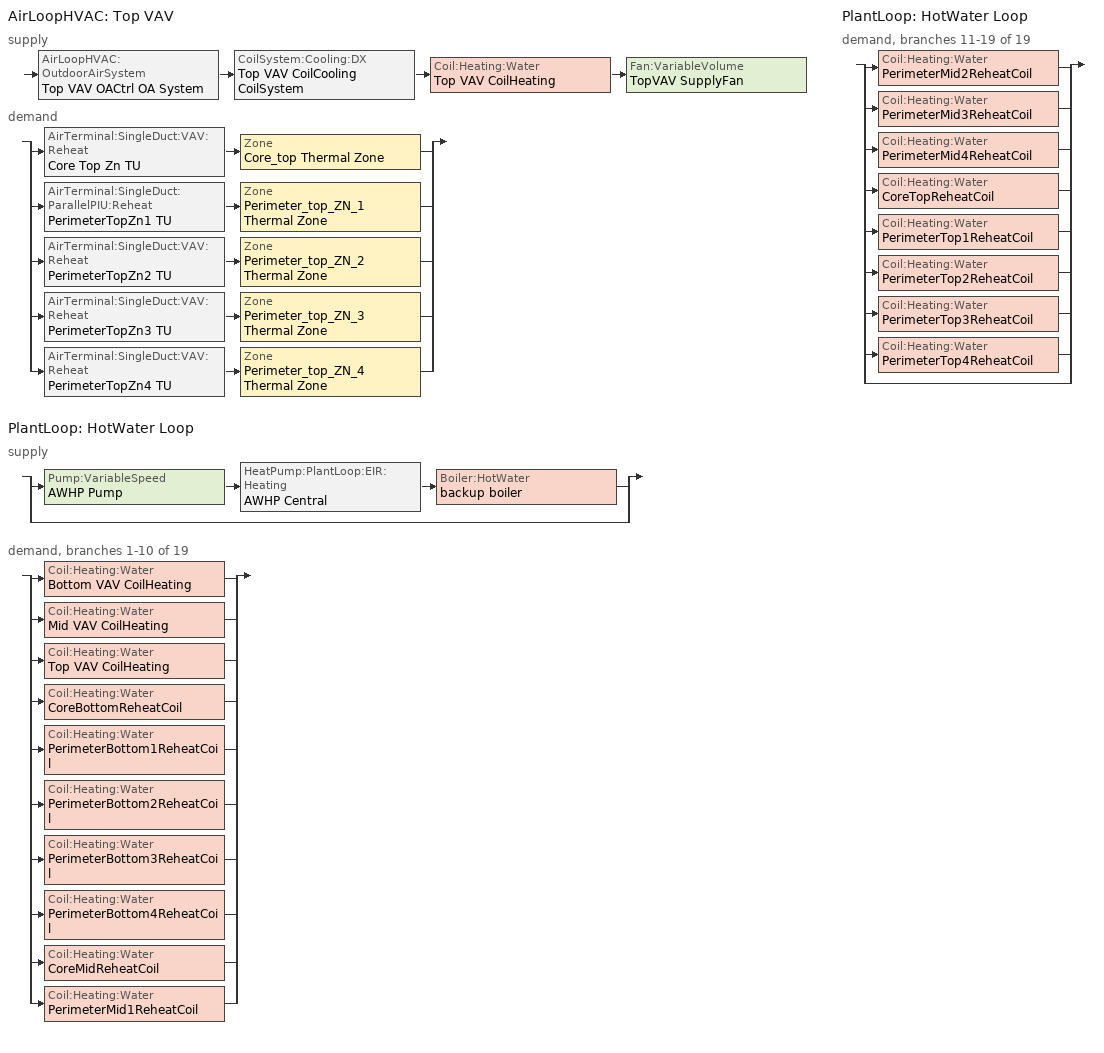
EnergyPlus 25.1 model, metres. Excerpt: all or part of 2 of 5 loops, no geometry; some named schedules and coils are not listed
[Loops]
AirLoopHVAC 'Top VAV'
 supply: AirLoopHVAC:OutdoorAirSystem 'Top VAV OACtrl OA System' > CoilSystem:Cooling:DX 'Top VAV CoilCooling CoilSystem' > Coil:Heating:Water 'Top VAV CoilHeating' > Fan:VariableVolume 'TopVAV SupplyFan'
 demand: split
  | AirTerminal:SingleDuct:VAV:Reheat 'Core Top Zn TU' > Zone 'Core_top Thermal Zone'
  | AirTerminal:SingleDuct:ParallelPIU:Reheat 'PerimeterTopZn1 TU' > Zone 'Perimeter_top_ZN_1 Thermal Zone'
  | AirTerminal:SingleDuct:VAV:Reheat 'PerimeterTopZn2 TU' > Zone 'Perimeter_top_ZN_2 Thermal Zone'
  | AirTerminal:SingleDuct:VAV:Reheat 'PerimeterTopZn3 TU' > Zone 'Perimeter_top_ZN_3 Thermal Zone'
  | AirTerminal:SingleDuct:VAV:Reheat 'PerimeterTopZn4 TU' > Zone 'Perimeter_top_ZN_4 Thermal Zone'
PlantLoop 'HotWater Loop'
 supply: split
  | Pump:VariableSpeed 'AWHP Pump' > HeatPump:PlantLoop:EIR:Heating 'AWHP Central' > Boiler:HotWater 'backup boiler'
  | bypass
 demand, branches 1-10 of 19: split
  | Coil:Heating:Water 'Bottom VAV CoilHeating'
  | Coil:Heating:Water 'Mid VAV CoilHeating'
  | Coil:Heating:Water 'Top VAV CoilHeating'
  | Coil:Heating:Water 'CoreBottomReheatCoil'
  | Coil:Heating:Water 'PerimeterBottom1ReheatCoil'
  | Coil:Heating:Water 'PerimeterBottom2ReheatCoil'
  | Coil:Heating:Water 'PerimeterBottom3ReheatCoil'
  | Coil:Heating:Water 'PerimeterBottom4ReheatCoil'
  | Coil:Heating:Water 'CoreMidReheatCoil'
  | Coil:Heating:Water 'PerimeterMid1ReheatCoil'
PlantLoop 'HotWater Loop'
 demand, branches 11-19 of 19: split
  | Coil:Heating:Water 'PerimeterMid2ReheatCoil'
  | Coil:Heating:Water 'PerimeterMid3ReheatCoil'
  | Coil:Heating:Water 'PerimeterMid4ReheatCoil'
  | Coil:Heating:Water 'CoreTopReheatCoil'
  | Coil:Heating:Water 'PerimeterTop1ReheatCoil'
  | Coil:Heating:Water 'PerimeterTop2ReheatCoil'
  | Coil:Heating:Water 'PerimeterTop3ReheatCoil'
  | Coil:Heating:Water 'PerimeterTop4ReheatCoil'
  | bypass
[ZoneControl:Thermostat] Temperature Difference Between Cutout And Setpoint {deltaC}=0
Name | Zone or ZoneList | Control Type Schedule | Control 1
Core_top Thermal Zone Thermostat | Core_top Thermal Zone | Core_top Thermal Zone Thermostat Schedule | Core_top Thermal Zone Thermostat
Perimeter_top_ZN_1 Thermal Zone Thermostat | Perimeter_top_ZN_1 Thermal Zone | Perimeter_top_ZN_1 Thermal Zone Thermostat Schedule | Perimeter_top_ZN_1 Thermal Zone Thermostat
Perimeter_top_ZN_2 Thermal Zone Thermostat | Perimeter_top_ZN_2 Thermal Zone | Perimeter_top_ZN_2 Thermal Zone Thermostat Schedule | Perimeter_top_ZN_2 Thermal Zone Thermostat
Perimeter_top_ZN_3 Thermal Zone Thermostat | Perimeter_top_ZN_3 Thermal Zone | Perimeter_top_ZN_3 Thermal Zone Thermostat Schedule | Perimeter_top_ZN_3 Thermal Zone Thermostat
Perimeter_top_ZN_4 Thermal Zone Thermostat | Perimeter_top_ZN_4 Thermal Zone | Perimeter_top_ZN_4 Thermal Zone Thermostat Schedule | Perimeter_top_ZN_4 Thermal Zone Thermostat
[ThermostatSetpoint:DualSetpoint] Heating Setpoint Temperature Schedule=OfficeHtgSetpt; Cooling Setpoint Temperature Schedule=OfficeClgSetpt
Core_top Thermal Zone Thermostat; Perimeter_top_ZN_1 Thermal Zone Thermostat; Perimeter_top_ZN_2 Thermal Zone Thermostat; Perimeter_top_ZN_3 Thermal Zone Thermostat; Perimeter_top_ZN_4 Thermal Zone Thermostat
[AirTerminal:SingleDuct:VAV:Reheat] Availability Schedule=Always On Discrete; Zone Minimum Air Flow Input Method=FixedFlowRate; Constant Minimum Air Flow Fraction=0.3; Maximum Hot Water or Steam Flow Rate {m3/s}=Autosize; Minimum Hot Water or Steam Flow Rate {m3/s}=0; Convergence Tolerance=0.001; Damper Heating Action=Reverse; Maximum Reheat Air Temperature {C}=35
Name | Maximum Air Flow Rate {m3/s} | Fixed Minimum Air Flow Rate {m3/s} | Reheat Coil | Maximum Flow Fraction During Reheat
Core Top Zn TU | 3.84423 | 0.749457 | CoreTopReheatCoil | 0.5
PerimeterTopZn2 TU | 0.687547 | 0.100022 | PerimeterTop2ReheatCoil | 0.499999
PerimeterTopZn3 TU | 0.750538 | 0.157991 | PerimeterTop3ReheatCoil | 0.500001
PerimeterTopZn4 TU | 0.772946 | 0.100015 | PerimeterTop4ReheatCoil | 0.500001
[Coil:Heating:Water] Availability Schedule=Always On Discrete; U-Factor Times Area Value {W/K}=Autosize; Maximum Water Flow Rate {m3/s}=Autosize; Performance Input Method=NominalCapacity; Rated Inlet Water Temperature {C}=54.4444; Rated Inlet Air Temperature {C}=16.6; Rated Outlet Water Temperature {C}=43.3333; Rated Outlet Air Temperature {C}=32.2; Rated Ratio for Air and Water Convection=0.5
Name | Rated Capacity {W}
CoreBottomReheatCoil | 37640
CoreMidReheatCoil | 39538.5
CoreTopReheatCoil | 40821
PerimeterBottom1ReheatCoil | 10150.4
PerimeterBottom2ReheatCoil | 6116.89
PerimeterBottom3ReheatCoil; PerimeterMid1ReheatCoil; PerimeterTop1ReheatCoil | 3355.37
PerimeterBottom4ReheatCoil | 6338.63
PerimeterMid2ReheatCoil | 7332.87
PerimeterMid3ReheatCoil | 7681.25
PerimeterMid4ReheatCoil | 7794.81
PerimeterTop2ReheatCoil | 7300.9
PerimeterTop3ReheatCoil | 7969.83
PerimeterTop4ReheatCoil | 8207.78
Top VAV CoilHeating | 20508.6
[Zone equipment]
Core_top Thermal Zone: Core Top Zn TU
Perimeter_top_ZN_1 Thermal Zone: PerimeterTopZn1 TU
Perimeter_top_ZN_2 Thermal Zone: PerimeterTopZn2 TU
Perimeter_top_ZN_3 Thermal Zone: PerimeterTopZn3 TU
Perimeter_top_ZN_4 Thermal Zone: PerimeterTopZn4 TU
[Sizing:Zone] Zone Cooling Design Supply Air Temperature Input Method=TemperatureDifference; Zone Cooling Design Supply Air Temperature {C}=14; Zone Heating Design Supply Air Temperature Input Method=TemperatureDifference; Zone Heating Design Supply Air Temperature {C}=40; Zone Heating Design Supply Air Temperature Difference {deltaC}=13.8889; Zone Cooling Design Supply Air Humidity Ratio {kgWater/kgDryAir}=0.0085; Zone Heating Design Supply Air Humidity Ratio {kgWater/kgDryAir}=0.008; Zone Heating Sizing Factor=1; Zone Cooling Sizing Factor=1; Cooling Design Air Flow Method=DesignDay; Cooling Design Air Flow Rate {m3/s}=0; Cooling Minimum Air Flow per Zone Floor Area {m3/s-m2}=0; Cooling Minimum Air Flow {m3/s}=0; Cooling Minimum Air Flow Fraction=0; Heating Design Air Flow Method=DesignDayWithLimit; Heating Design Air Flow Rate {m3/s}=0; Heating Maximum Air Flow per Zone Floor Area {m3/s-m2}=0; Heating Maximum Air Flow {m3/s}=0; Account for Dedicated Outdoor Air System=No; Zone Load Sizing Method=Sensible Load Only No Latent Load; Zone Latent Cooling Design Supply Air Humidity Ratio Input Method=HumidityRatioDifference; Zone Cooling Design Supply Air Humidity Ratio Difference {kgWater/kgDryAir}=0.005; Zone Latent Heating Design Supply Air Humidity Ratio Input Method=HumidityRatioDifference; Zone Humidification Design Supply Air Humidity Ratio Difference {kgWater/kgDryAir}=0.005; Type of Space Sum to Use=Coincident
Name | Zone Cooling Design Supply Air Temperature Difference {deltaC} | Design Specification Outdoor Air Object | Heating Maximum Air Flow Fraction
Core_top Thermal Zone | 8.33333 | Core_top Thermal Zone Design Specification Outdoor Air | 0.5
Perimeter_top_ZN_1 Thermal Zone | 11.1111 | Perimeter_top_ZN_1 Thermal Zone Design Specification Outdoor Air | 0.5
Perimeter_top_ZN_2 Thermal Zone | 11.1111 | Perimeter_top_ZN_2 Thermal Zone Design Specification Outdoor Air | 0.5
Perimeter_top_ZN_3 Thermal Zone | 11.1111 | Perimeter_top_ZN_3 Thermal Zone Design Specification Outdoor Air | 0.500001
Perimeter_top_ZN_4 Thermal Zone | 11.1111 | Perimeter_top_ZN_4 Thermal Zone Design Specification Outdoor Air | 0.500001
[DesignSpecification:OutdoorAir] Outdoor Air Method=Maximum; Outdoor Air Flow per Person {m3/s-person}=0; Outdoor Air Flow per Zone Floor Area {m3/s-m2}=0.000762; Outdoor Air Flow per Zone {m3/s}=0; Outdoor Air Flow Air Changes per Hour {1/hr}=0
Core_top Thermal Zone Design Specification Outdoor Air; Perimeter_top_ZN_1 Thermal Zone Design Specification Outdoor Air; Perimeter_top_ZN_2 Thermal Zone Design Specification Outdoor Air; Perimeter_top_ZN_3 Thermal Zone Design Specification Outdoor Air; Perimeter_top_ZN_4 Thermal Zone Design Specification Outdoor Air
[AirTerminal:SingleDuct:ParallelPIU:Reheat]
PerimeterTopZn1 TU: Availability Schedule=Always On Discrete; Maximum Primary Air Flow Rate {m3/s}=1.17977; Maximum Secondary Air Flow Rate {m3/s}=0.589882; Minimum Primary Air Flow Fraction=0.133917; Fan On Flow Fraction=0.22; Fan=Fan 6; Reheat Coil=PerimeterTop1ReheatCoil; Maximum Hot Water or Steam Flow Rate {m3/s}=Autosize; Minimum Hot Water or Steam Flow Rate {m3/s}=0; Convergence Tolerance=0.001; Fan Control Type=ConstantSpeed; Minimum Fan Turn Down Ratio=0.3; Heating Control Type=Staged; Design Heating Discharge Air Temperature {C}=32.1; High Limit Heating Discharge Air Temperature {C}=37.7
[Fan:ConstantVolume]
Fan 6: Availability Schedule=OfficeHVACAvail; Fan Total Efficiency=0.4275; Pressure Rise {Pa}=271.878; Maximum Flow Rate {m3/s}=0.589882; Motor Efficiency=0.855; Motor In Airstream Fraction=1
[AirLoopHVAC]
Top VAV: Design Supply Air Flow Rate {m3/s}=6.03545; Design Return Air Flow Fraction of Supply Air Flow=1
[Sizing:System]
Top VAV: Type of Load to Size On=Sensible; Design Outdoor Air Flow Rate {m3/s}=Autosize; Central Heating Maximum System Air Flow Ratio=0.418468; Preheat Design Temperature {C}=5.68434e-14; Preheat Design Humidity Ratio {kgWater/kgDryAir}=0; Precool Design Temperature {C}=5.68434e-14; Precool Design Humidity Ratio {kgWater/kgDryAir}=0; Central Cooling Design Supply Air Temperature {C}=12.7778; Central Heating Design Supply Air Temperature {C}=15.5556; Type of Zone Sum to Use=Coincident; 100% Outdoor Air in Cooling=No; 100% Outdoor Air in Heating=No; Central Cooling Design Supply Air Humidity Ratio {kgWater/kgDryAir}=0.0085; Central Heating Design Supply Air Humidity Ratio {kgWater/kgDryAir}=0.008; Cooling Supply Air Flow Rate Method=DesignDay; Cooling Supply Air Flow Rate {m3/s}=0; Cooling Supply Air Flow Rate Per Floor Area {m3/s-m2}=0.00996765; Cooling Fraction of Autosized Cooling Supply Air Flow Rate=1; Cooling Supply Air Flow Rate Per Unit Cooling Capacity {m3/s-W}=3.94755e-05; Heating Supply Air Flow Rate Method=DesignDay; Heating Supply Air Flow Rate {m3/s}=0; Heating Supply Air Flow Rate Per Floor Area {m3/s-m2}=0.00996765; Heating Fraction of Autosized Heating Supply Air Flow Rate=1; Heating Fraction of Autosized Cooling Supply Air Flow Rate=1; Heating Supply Air Flow Rate Per Unit Heating Capacity {m3/s-W}=3.15882e-05; System Outdoor Air Method=ZoneSum; Zone Maximum Outdoor Air Fraction=1; Cooling Design Capacity Method=CoolingDesignCapacity; Cooling Design Capacity {W}=Autosize; Cooling Design Capacity Per Floor Area {W/m2}=234.7; Fraction of Autosized Cooling Design Capacity=1; Heating Design Capacity Method=HeatingDesignCapacity; Heating Design Capacity {W}=Autosize; Heating Design Capacity Per Floor Area {W/m2}=157; Fraction of Autosized Heating Design Capacity=1; Central Cooling Capacity Control Method=OnOff; Occupant Diversity=Autosize
[Controller:WaterCoil]
Controller Water Coil 3: Control Variable=Temperature; Action=Normal; Actuator Variable=Flow; Controller Convergence Tolerance {deltaC}=0.1; Maximum Actuated Flow {m3/s}=0.000551965; Minimum Actuated Flow {m3/s}=0
[Controller:OutdoorAir]
Top VAV OACtrl: Minimum Outdoor Air Flow Rate {m3/s}=0; Maximum Outdoor Air Flow Rate {m3/s}=Autosize; Economizer Control Type=FixedDryBulb; Economizer Control Action Type=ModulateFlow; Economizer Maximum Limit Dry-Bulb Temperature {C}=21.6667; Economizer Maximum Limit Enthalpy {J/kg}=116300; Lockout Type=NoLockout; Minimum Limit Type=FixedMinimum; Minimum Outdoor Air Schedule=Top VAV OACtrl Schedule; Maximum Fraction of Outdoor Air Schedule=Top VAV OACtrl Max OA Schedule; Mechanical Ventilation Controller=Top VAV OACtrl Mech Vent Controller; High Humidity Control=No; High Humidity Outdoor Air Flow Ratio=1; Control High Indoor Humidity Based on Outdoor Humidity Ratio=Yes; Heat Recovery Bypass Control Type=BypassWhenWithinEconomizerLimits; Economizer Operation Staging=InterlockedWithMechanicalCooling
[Controller:MechanicalVentilation]
Top VAV OACtrl Mech Vent Controller: Availability Schedule=Top VAV OACtrl Schedule; Demand Controlled Ventilation=No; System Outdoor Air Method=ZoneSum; Zone or ZoneList Name 1=Core_top Thermal Zone; Design Specification Outdoor Air Object Name 1=Core_top Thermal Zone Design Specification Outdoor Air; Zone or ZoneList Name 2=Perimeter_top_ZN_1 Thermal Zone; Design Specification Outdoor Air Object Name 2=Perimeter_top_ZN_1 Thermal Zone Design Specification Outdoor Air; Zone or ZoneList Name 3=Perimeter_top_ZN_2 Thermal Zone; Design Specification Outdoor Air Object Name 3=Perimeter_top_ZN_2 Thermal Zone Design Specification Outdoor Air; Zone or ZoneList Name 4=Perimeter_top_ZN_3 Thermal Zone; Design Specification Outdoor Air Object Name 4=Perimeter_top_ZN_3 Thermal Zone Design Specification Outdoor Air; Zone or ZoneList Name 5=Perimeter_top_ZN_4 Thermal Zone; Design Specification Outdoor Air Object Name 5=Perimeter_top_ZN_4 Thermal Zone Design Specification Outdoor Air
[SetpointManager:MixedAir] Control Variable=Temperature
Name | Setpoint Node or NodeList
Top VAV OACtrl OA System Mixed Air Node OS Default SPM | Top VAV OACtrl OA System Mixed Air Node
Top VAV CoilCooling Outlet Node OS Default SPM | Top VAV CoilCooling Outlet Node
Top VAV CoilHeating Air Outlet Node OS Default SPM | Top VAV CoilHeating Air Outlet Node
[CoilSystem:Cooling:DX]
Top VAV CoilCooling CoilSystem: Availability Schedule=Always On Discrete; Cooling Coil=Top VAV CoilCooling
[Coil:Cooling:DX:TwoSpeed]
Top VAV CoilCooling: Availability Schedule=Always On Discrete; High Speed Gross Rated Total Cooling Capacity {W}=149121; High Speed Rated Sensible Heat Ratio=Autosize; High Speed Gross Rated Cooling COP {W/W}=3.42235; High Speed Rated Air Flow Rate {m3/s}=6.03545; High Speed Rated Evaporator Fan Power Per Volume Flow Rate 2017 {W/(m3/s)}=773.3; High Speed Rated Evaporator Fan Power Per Volume Flow Rate 2023 {W/(m3/s)}=934.4; Unit Internal Static Air Pressure {Pa}=773.3; Total Cooling Capacity Function of Temperature Curve=CoilClgDXQRatio_fTwbToadbSI; Total Cooling Capacity Function of Flow Fraction Curve=CoilClgDXDblQRatio_fCFMRatio; Energy Input Ratio Function of Temperature Curve=CoilClgDXEIRRatio_fTwbToadbSI; Energy Input Ratio Function of Flow Fraction Curve=CoilClgDXDblEIRRatio_fCFMRatio; Part Load Fraction Correlation Curve=CoilClgDXEIRRatio_fQFrac; Low Speed Gross Rated Total Cooling Capacity {W}=74560.7; Low Speed Gross Rated Sensible Heat Ratio=Autosize; Low Speed Gross Rated Cooling COP {W/W}=3.42235; Low Speed Rated Air Flow Rate {m3/s}=3.01773; Low Speed Rated Evaporator Fan Power Per Volume Flow Rate 2017 {W/(m3/s)}=773.3; Low Speed Rated Evaporator Fan Power Per Volume Flow Rate 2023 {W/(m3/s)}=934.4; Low Speed Total Cooling Capacity Function of Temperature Curve=CoilClgDXQRatio_fTwbToadbSI 3; Low Speed Energy Input Ratio Function of Temperature Curve=CoilClgDXEIRRatio_fTwbToadbSI 3; Condenser Type=AirCooled; Minimum Outdoor Dry-Bulb Temperature for Compressor Operation {C}=-25; High Speed Evaporative Condenser Effectiveness=0.9; High Speed Evaporative Condenser Air Flow Rate {m3/s}=Autosize; High Speed Evaporative Condenser Pump Rated Power Consumption {W}=Autosize; Low Speed Evaporative Condenser Effectiveness=0.9; Low Speed Evaporative Condenser Air Flow Rate {m3/s}=Autosize; Low Speed Evaporative Condenser Pump Rated Power Consumption {W}=Autosize; Basin Heater Capacity {W/K}=0; Basin Heater Setpoint Temperature {C}=2
[Fan:VariableVolume]
TopVAV SupplyFan: Availability Schedule=OfficeHVACAvail; Fan Total Efficiency=0.6045; Pressure Rise {Pa}=1212.28; Maximum Flow Rate {m3/s}=6.03545; Fan Power Minimum Flow Rate Input Method=FixedFlowRate; Fan Power Minimum Flow Fraction=0; Fan Power Minimum Air Flow Rate {m3/s}=1.26548; Motor Efficiency=0.93; Motor In Airstream Fraction=1; Fan Power Coefficient 1=0.04076; Fan Power Coefficient 2=0.088045; Fan Power Coefficient 3=-0.072926; Fan Power Coefficient 4=0.94374; Fan Power Coefficient 5=0
[SetpointManager:Warmest]
Setpoint Manager Warmest 3: Control Variable=Temperature; HVAC Air Loop=Top VAV; Minimum Setpoint Temperature {C}=12.7778; Maximum Setpoint Temperature {C}=15.5556; Strategy=MaximumTemperature; Setpoint Node or NodeList=TopVAV SupplyFan Outlet Node
[PlantLoop]
HotWater Loop: Fluid Type=Water; Plant Equipment Operation Scheme=HotWater Loop Operation Schemes; Maximum Loop Temperature {C}=100; Minimum Loop Temperature {C}=0; Maximum Loop Flow Rate {m3/s}=0.0142584; Minimum Loop Flow Rate {m3/s}=0; Plant Loop Volume {m3}=Autocalculate; Load Distribution Scheme=Optimal; Plant Loop Demand Calculation Scheme=SingleSetpoint; Common Pipe Simulation=None
[Sizing:Plant]
HotWater Loop: Loop Type=Heating; Design Loop Exit Temperature {C}=54.4444; Loop Design Temperature Difference {deltaC}=11.1111; Sizing Option=NonCoincident; Zone Timesteps in Averaging Window=1; Coincident Sizing Factor Mode=None
[Pump:VariableSpeed]
AWHP Pump: Design Maximum Flow Rate {m3/s}=0.0142584; Design Pump Head {Pa}=193692; Design Power Consumption {W}=4295.63; Motor Efficiency=0.917; Fraction of Motor Inefficiencies to Fluid Stream=0; Coefficient 1 of the Part Load Performance Curve=0.0273; Coefficient 2 of the Part Load Performance Curve=-0.1317; Coefficient 3 of the Part Load Performance Curve=0.6642; Coefficient 4 of the Part Load Performance Curve=0.4445; Design Minimum Flow Rate {m3/s}=0; Pump Control Type=Intermittent; Skin Loss Radiative Fraction=0.5; Design Power Sizing Method=PowerPerFlowPerPressure; Design Electric Power per Unit Flow Rate {W/(m3/s)}=348701.1; Design Shaft Power per Unit Flow Rate per Unit Head {W/((m3/s)-Pa)}=1.28205; Design Minimum Flow Rate Fraction=0
[HeatPump:PlantLoop:EIR:Heating]
AWHP Central: Condenser Type=AirSource; Load Side Reference Flow Rate {m3/s}=Autosize; Source Side Reference Flow Rate {m3/s}=Autosize; Reference Capacity {W}=155910; Reference Coefficient of Performance {W/W}=3.69363; Sizing Factor=1; Capacity Modifier Function of Temperature Curve=HtPumpHtgQRatio_fTlwTdbSI; Electric Input to Output Ratio Modifier Function of Temperature Curve=HtPumpHtgEIRRatio_fTlwTdbSI; Electric Input to Output Ratio Modifier Function of Part Load Ratio Curve=HtPumpHtgEIRRatio_fPLR; Heating To Cooling Capacity Sizing Ratio=1; Heat Pump Sizing Method=CoolingCapacity; Control Type=Load; Flow Mode=VariableSpeedPumping; Minimum Part Load Ratio=0.2; Minimum Source Inlet Temperature {C}=-8.33333; Maximum Source Inlet Temperature {C}=100; Maximum Outdoor Dry Bulb Temperature For Defrost Operation=10; Heat Pump Defrost Control=Timed; Heat Pump Defrost Time Period Fraction=0.058333; Timed Empirical Defrost Frequency Curve=HtPumpDefrostFreq_fTdbSI; Timed Empirical Defrost Heat Load Penalty Curve=HtPumpDefrostHtLd_fTdbSI; Timed Empirical Defrost Heat Input Energy Fraction Curve=HtPumpDefrostHIFrac_fTdbSI; Minimum Heat Recovery Outlet Temperature {C}=4.5
[Boiler:HotWater]
backup boiler: Fuel Type=NaturalGas; Nominal Capacity {W}=157086; Nominal Thermal Efficiency=0.84; Efficiency Curve Temperature Evaluation Variable=LeavingBoiler; Normalized Boiler Efficiency Curve=BlrHWBlrFIRRatio_fQRatioSI; Design Water Flow Rate {m3/s}=0.00338224; Minimum Part Load Ratio=0; Maximum Part Load Ratio=1; Optimum Part Load Ratio=1; Water Outlet Upper Temperature Limit {C}=99; Boiler Flow Mode=LeavingSetpointModulated; On Cycle Parasitic Electric Load {W}=46.8744; Sizing Factor=1; Off Cycle Parasitic Fuel Load {W}=0
[PlantEquipmentOperationSchemes]
HotWater Loop Operation Schemes: Control Scheme Object Type 1=PlantEquipmentOperation:HeatingLoad; Control Scheme Name 1=HotWater Loop Heating Operation Scheme; Control Scheme Schedule Name 1=Always On Discrete
[PlantEquipmentOperation:HeatingLoad]
HotWater Loop Heating Operation Scheme: Load Range Lower Limit 1 {W}=0; Load Range Upper Limit 1 {W}=1000000000; Range Equipment List Name 1=HotWater Loop Heating Equipment List
[PlantEquipmentList]
HotWater Loop Heating Equipment List: HeatPump:PlantLoop:EIR:Heating, AWHP Central, Boiler:HotWater, backup boiler
[SetpointManager:Scheduled]
Setpoint Manager Scheduled 1: Control Variable=Temperature; Schedule=HotWater Loop Supply Temp Schedule; Setpoint Node or NodeList=HotWater Loop Supply Mixer Outlet Node
[Schedule:Year]
OfficeHtgSetpt: OfficeHtgSetptWk, 1, 1, 12, 31
OfficeClgSetpt: OfficeClgSetptWk, 1, 1, 12, 31
OfficeHVACAvail: OfficeHVACAvailWk, 1, 1, 12, 31
Top VAV OACtrl Schedule: Top VAV OACtrl Schedule Week 1, 1, 1, 12, 31
HotWater Loop Supply Temp Schedule: HotWater Loop Supply Temp Schedule Week Rule - Jan1-Dec31, 1, 1, 12, 31
Top VAV OACtrl Max OA Schedule: Top VAV OACtrl Max OA Schedule Week Rule - Jan1-Dec31, 1, 1, 12, 31
[Schedule:Week:Daily]
OfficeHVACAvailWk: OfficeHVACAvailSun, OfficeHVACAvailWD, OfficeHVACAvailWD, OfficeHVACAvailWD, OfficeHVACAvailWD, OfficeHVACAvailWD, OfficeHVACAvailSat, OfficeHVACAvailSun, AllOnHVACAvailDay, AllOnHVACAvailDay, OfficeHVACAvailSun, OfficeHVACAvailSun
[Schedule:Compact]
Core_top Thermal Zone Thermostat Schedule; Perimeter_top_ZN_1 Thermal Zone Thermostat Schedule; Perimeter_top_ZN_2 Thermal Zone Thermostat Schedule; Perimeter_top_ZN_3 Thermal Zone Thermostat Schedule; Perimeter_top_ZN_4 Thermal Zone Thermostat Schedule: Through: 12/31, For: AllDays, Until: 24:00, 4
[Schedule:Constant]
Always On Discrete: Hourly Value=1
[Curve:Biquadratic]
Name | Coefficient1 Constant | Coefficient2 x | Coefficient3 x**2 | Coefficient4 y | Coefficient5 y**2 | Coefficient6 x*y | Minimum Value of x {BasedOnField A2} | Maximum Value of x {BasedOnField A2} | Minimum Value of y {BasedOnField A3} | Maximum Value of y {BasedOnField A3} | Minimum Curve Output {BasedOnField A4} | Maximum Curve Output {BasedOnField A4}
CoilClgDXQRatio_fTwbToadbSI; CoilClgDXQRatio_fTwbToadbSI 3 | 0.86779 | 0.014245 | 0.000554 | -0.007569 | 3.2e-05 | -0.000191 | 13.89 | 25 | 23.89 | 46.11 | 0.77 | 1.29
CoilClgDXEIRRatio_fTwbToadbSI; CoilClgDXEIRRatio_fTwbToadbSI 3 | 0.116709 | 0.028458 | -0.000411 | 0.021422 | 0.000162 | -0.00068 | 13.89 | 25 | 23.89 | 46.11 | 0.77 | 1.33
HtPumpHtgQRatio_fTlwTdbSI | 0.794901 | 0.003885 | -5.8e-05 | 0.027811 | 0.000318 | -0.000131 | 15 | 70 | -17 | 37.22 |  | 1.55
HtPumpHtgEIRRatio_fTlwTdbSI | 0.53073 | 0.006552 | 0.000264 | -0.036207 | 0.001266 | -0.000791 | 15 | 70 | -17 | 37.22 | 0.4 | 1.48
[Curve:Cubic]
Name | Coefficient1 Constant | Coefficient2 x | Coefficient3 x**2 | Coefficient4 x**3 | Minimum Value of x {BasedOnField A2} | Maximum Value of x {BasedOnField A2} | Minimum Curve Output {BasedOnField A3} | Maximum Curve Output {BasedOnField A3}
CoilClgDXDblQRatio_fCFMRatio | 0.472786 | 1.24334 | -1.03871 | 0.322578 | 0 | 100 | 0.47
CoilClgDXDblEIRRatio_fCFMRatio | 1.00795 | 0.345441 | -0.692289 | 0.338899 | 0 | 100
CoilClgDXEIRRatio_fQFrac | 0 | 5.1091 | -8.5515 | 4.4744 | 0.7 | 1 | 0.92 | 1
HtPumpHtgEIRRatio_fPLR | 2.0148 | -4.3005 | 6.1264 | -2.8328 | 0.1 | 1
[Curve:Quadratic]
Name | Coefficient1 Constant | Coefficient2 x | Coefficient3 x**2 | Minimum Value of x {BasedOnField A2} | Maximum Value of x {BasedOnField A2} | Minimum Curve Output {BasedOnField A3}
HtPumpDefrostFreq_fTdbSI | 0.71582 | -0.024822 | 0 | -30 | 10.607
HtPumpDefrostHtLd_fTdbSI | 0.08286 | -0.007812 | 0 | -30 | 10.607
HtPumpDefrostHIFrac_fTdbSI | 0.034323 | -0.00072 | 0 | -30 | 10.607
BlrHWBlrFIRRatio_fQRatioSI | 0.6267 | 0.674 | -0.3073 | 0 | 100 | 0.75
